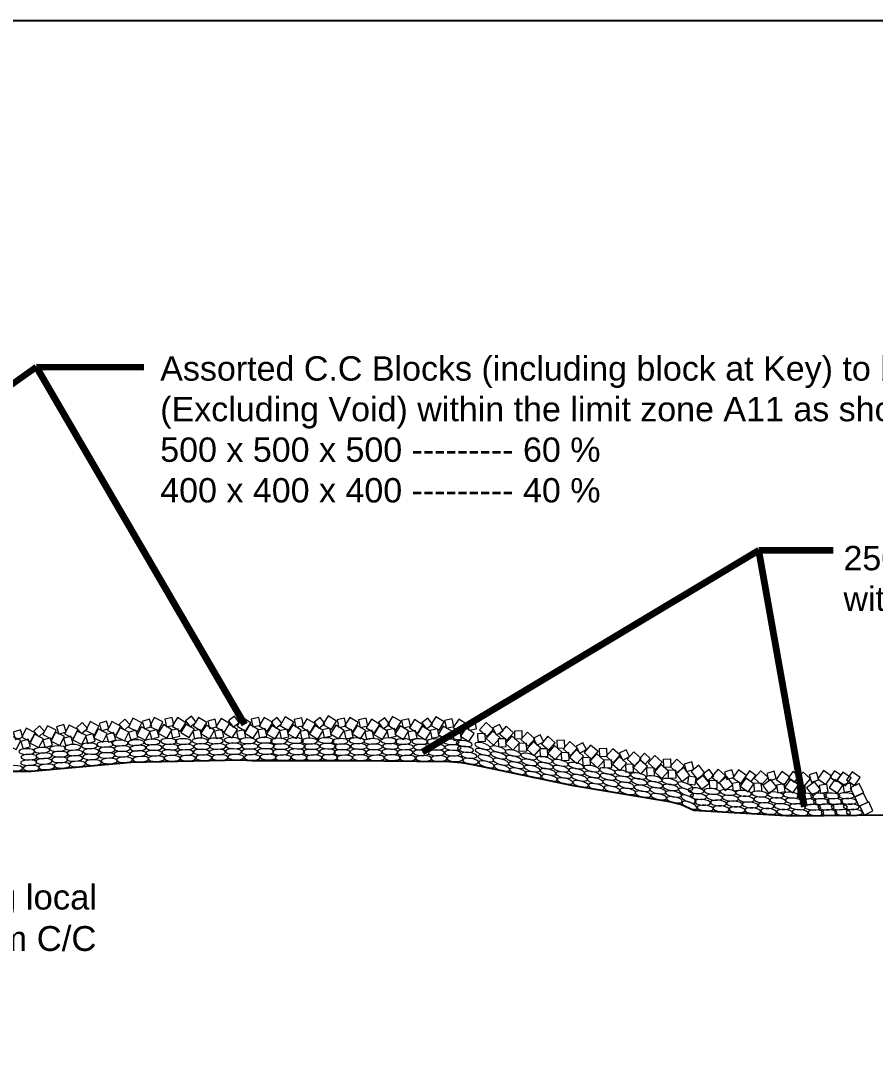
# Model space of a CAD drawing. Header units: inches. Extents: x -885 to 26362, y -28010 to 990.
# Drawn here: x 4346.35 to 4385.19, y -12317.87 to -12271.01 of the extents above; entities that cross this region are included whole.
import ezdxf

# ---------------------------------------------------------------- set-up
doc = ezdxf.new("R2010")
doc.units = ezdxf.units.IN
doc.header["$MEASUREMENT"] = 0
doc.linetypes.add('HIDDEN', pattern=[9.525, 6.35, -3.175])
doc.layers.add('GL', color=3, linetype='HIDDEN')
doc.layers.add('LINE', color=7, linetype='Continuous')
doc.styles.get("Standard").update_dxf_attribs({"font": 'arial.ttf'})
doc.dimstyles.get("Standard").update_dxf_attribs({"dimtxt": 0.18, "dimasz": 0.18, "dimexe": 0.18, "dimexo": 0.0625, "dimgap": 0.09, "dimtad": 0, "dimtih": 1, "dimtoh": 1, "dimdec": 4, "dimzin": 0, "dimdsep": 46, "dimtxsty": 'Standard', "dimcen": 0.09, "dimadec": 0, "dimazin": 0, "dimtfac": 1, "dimtdec": 4, "dimtofl": 0, "dimtmove": 0, "dimatfit": 3, "dimfxl": 1, "dimtolj": 1, "dimtzin": 0, "dimarcsym": 0})

msp = doc.modelspace()

# ---------------------------------------------------------------- linework, layer by layer
at = {"layer": 'GL'}
msp.add_lwpolyline([(4306.109166, -12298.169702), (4311.107866, -12299.371002), (4316.107466, -12300.342502), (4316.899466, -12300.795202), (4321.500066, -12301.415502), (4326.320166, -12306.127702), (4331.326966, -12306.217702), (4336.332966, -12305.976602), (4341.339766, -12305.515602), (4345.870766, -12305.098402), (4346.823066, -12305.100702), (4351.352566, -12304.685802), (4356.358566, -12304.591402), (4356.861266, -12304.609502), (4361.365266, -12304.621802), (4365.845766, -12304.656402), (4366.371266, -12304.699502), (4366.899566, -12304.801302), (4371.378166, -12305.742702), (4375.833366, -12306.477302), (4376.384066, -12306.609102), (4376.937766, -12306.878302), (4381.390966, -12307.120902), (4385.820866, -12307.085302)], dxfattribs=at)
at = {"layer": 'LINE', "color": 7, "lineweight": -2, "ltscale": 0.5}
msp.add_lwpolyline([(4267.636926, -12396.746483), (4267.636926, -12271.010423), (4445.445495, -12271.010423), (4445.445495, -12396.746483), (4267.636926, -12396.746483)], close=True, dxfattribs=at)
at = {"layer": 'LINE', "color": 0, "linetype": 'ByBlock', "lineweight": 18, "ltscale": 0.5}
for points in [[(4349.380618, -12303.156301), (4349.146266, -12302.896341), (4348.886306, -12303.130694), (4349.120659, -12303.390653), (4349.380618, -12303.156301)], [(4349.508553, -12302.850419), (4349.305674, -12303.252091), (4349.707346, -12303.45497), (4349.910225, -12303.053298), (4349.508553, -12302.850419)], [(4350.357409, -12303.162457), (4350.253505, -12302.828235), (4349.919283, -12302.932139), (4350.023187, -12303.266361), (4350.357409, -12303.162457)], [(4350.493414, -12302.851209), (4350.290536, -12303.25288), (4350.692207, -12303.455759), (4350.895086, -12303.054087), (4350.493414, -12302.851209)], [(4351.325995, -12303.000884), (4351.091642, -12302.740925), (4350.831683, -12302.975277), (4351.066035, -12303.235237), (4351.325995, -12303.000884)], [(4351.45393, -12302.695003), (4351.251051, -12303.096675), (4351.652723, -12303.299554), (4351.855602, -12302.897882), (4351.45393, -12302.695003)], [(4352.308681, -12303.071546), (4352.204777, -12302.737324), (4351.870555, -12302.841228), (4351.974459, -12303.17545), (4352.308681, -12303.071546)], [(4352.416266, -12302.662694), (4352.213387, -12303.064365), (4352.615059, -12303.267244), (4352.817938, -12302.865572), (4352.416266, -12302.662694)], [(4353.316901, -12303.006795), (4353.240846, -12302.665159), (4352.89921, -12302.741214), (4352.975265, -12303.08285), (4353.316901, -12303.006795)], [(4353.47046, -12302.667625), (4353.235223, -12303.051244), (4353.618842, -12303.286481), (4353.854079, -12302.902862), (4353.47046, -12302.667625)], [(4354.326007, -12302.873133), (4354.113836, -12302.594774), (4353.835478, -12302.806945), (4354.047649, -12303.085304), (4354.326007, -12302.873133)], [(4354.427722, -12302.657334), (4354.192485, -12303.040953), (4354.576104, -12303.27619), (4354.811341, -12302.892571), (4354.427722, -12302.657334)], [(4355.272215, -12303.086702), (4355.19616, -12302.745065), (4354.854523, -12302.82112), (4354.930578, -12303.162757), (4355.272215, -12303.086702)], [(4355.45861, -12302.701854), (4355.223373, -12303.085473), (4355.606992, -12303.32071), (4355.842229, -12302.937091), (4355.45861, -12302.701854)], [(4356.28075, -12302.886701), (4356.068579, -12302.608342), (4355.79022, -12302.820513), (4356.002391, -12303.098872), (4356.28075, -12302.886701)], [(4356.422439, -12302.665879), (4356.187202, -12303.049498), (4356.570821, -12303.284735), (4356.806058, -12302.901116), (4356.422439, -12302.665879)], [(4357.249026, -12303.006016), (4357.172971, -12302.66438), (4356.831335, -12302.740435), (4356.90739, -12303.082071), (4357.249026, -12303.006016)], [(4357.420637, -12302.659288), (4357.1854, -12303.042907), (4357.569019, -12303.278144), (4357.804256, -12302.894525), (4357.420637, -12302.659288)], [(4358.223993, -12302.933221), (4358.011823, -12302.654862), (4357.733464, -12302.867033), (4357.945635, -12303.145392), (4358.223993, -12302.933221)], [(4358.37666, -12302.638902), (4358.141423, -12303.022521), (4358.525042, -12303.257758), (4358.760279, -12302.874139), (4358.37666, -12302.638902)], [(4359.196966, -12303.019718), (4359.120911, -12302.678081), (4358.779274, -12302.754136), (4358.855329, -12303.095773), (4359.196966, -12303.019718)], [(4359.358117, -12302.720714), (4359.122881, -12303.104333), (4359.5065, -12303.33957), (4359.741737, -12302.955951), (4359.358117, -12302.720714)], [(4360.175562, -12302.93838), (4359.963391, -12302.660021), (4359.685032, -12302.872192), (4359.897203, -12303.150551), (4360.175562, -12302.93838)], [(4360.323532, -12302.592487), (4360.088295, -12302.976106), (4360.471914, -12303.211343), (4360.707151, -12302.827724), (4360.323532, -12302.592487)], [(4361.144407, -12303.038074), (4361.068352, -12302.696438), (4360.726715, -12302.772493), (4360.80277, -12303.114129), (4361.144407, -12303.038074)], [(4361.305659, -12302.658774), (4361.070422, -12303.042393), (4361.454041, -12303.27763), (4361.689278, -12302.894011), (4361.305659, -12302.658774)], [(4362.125965, -12303.03959), (4362.04991, -12302.697953), (4361.708274, -12302.774008), (4361.784329, -12303.115645), (4362.125965, -12303.03959)], [(4362.287117, -12302.740586), (4362.05188, -12303.124205), (4362.435499, -12303.359442), (4362.670736, -12302.975823), (4362.287117, -12302.740586)], [(4363.104561, -12302.958252), (4362.89239, -12302.679893), (4362.614031, -12302.892064), (4362.826202, -12303.170423), (4363.104561, -12302.958252)], [(4363.252531, -12302.612359), (4363.017294, -12302.995978), (4363.400914, -12303.231215), (4363.63615, -12302.847596), (4363.252531, -12302.612359)], [(4364.073406, -12303.057946), (4363.997351, -12302.71631), (4363.655714, -12302.792365), (4363.731769, -12303.134001), (4364.073406, -12303.057946)], [(4364.250009, -12302.752838), (4364.014772, -12303.136458), (4364.398391, -12303.371694), (4364.633628, -12302.988075), (4364.250009, -12302.752838)], [(4365.067453, -12302.970504), (4364.855282, -12302.692145), (4364.576923, -12302.904316), (4364.789094, -12303.182675), (4365.067453, -12302.970504)], [(4365.215423, -12302.624611), (4364.980186, -12303.00823), (4365.363805, -12303.243467), (4365.599042, -12302.859848), (4365.215423, -12302.624611)], [(4366.036298, -12303.070199), (4365.960243, -12302.728562), (4365.618606, -12302.804617), (4365.694661, -12303.146254), (4366.036298, -12303.070199)], [(4366.262305, -12302.736305), (4366.011619, -12303.110012), (4366.385325, -12303.360698), (4366.636011, -12302.986991), (4366.262305, -12302.736305)], [(4367.067336, -12303.173017), (4367.005277, -12302.828563), (4366.660823, -12302.890622), (4366.722882, -12303.235076), (4367.067336, -12303.173017)], [(4367.508346, -12302.891975), (4367.207835, -12303.226927), (4367.542787, -12303.527438), (4367.843298, -12303.192487), (4367.508346, -12302.891975)], [(4346.451473, -12303.552107), (4346.347569, -12303.217886), (4346.013348, -12303.32179), (4346.117252, -12303.656011), (4346.451473, -12303.552107)], [(4346.605574, -12303.153229), (4346.402696, -12303.554901), (4346.804367, -12303.75778), (4347.007246, -12303.356108), (4346.605574, -12303.153229)], [(4347.438155, -12303.302905), (4347.203802, -12303.042945), (4346.943843, -12303.277298), (4347.178195, -12303.537257), (4347.438155, -12303.302905)], [(4347.563176, -12303.038081), (4347.360298, -12303.439753), (4347.761969, -12303.642631), (4347.964848, -12303.240959), (4347.563176, -12303.038081)], [(4347.936653, -12303.32806), (4347.733774, -12303.729732), (4348.135446, -12303.932611), (4348.338325, -12303.530939), (4347.936653, -12303.32806)], [(4348.414945, -12303.309061), (4348.311041, -12302.97484), (4347.97682, -12303.078744), (4348.080724, -12303.412965), (4348.414945, -12303.309061)], [(4348.548038, -12303.006625), (4348.345159, -12303.408297), (4348.746831, -12303.611175), (4348.949709, -12303.209504), (4348.548038, -12303.006625)], [(4348.925575, -12303.279827), (4348.722696, -12303.681499), (4349.124368, -12303.884377), (4349.327247, -12303.482706), (4348.925575, -12303.279827)], [(4349.739479, -12303.731787), (4349.635575, -12303.397566), (4349.301354, -12303.50147), (4349.405258, -12303.835691), (4349.739479, -12303.731787)], [(4349.879116, -12303.181456), (4349.676237, -12303.583128), (4350.077909, -12303.786006), (4350.280788, -12303.384335), (4349.879116, -12303.181456)], [(4350.680776, -12303.683371), (4350.576872, -12303.349149), (4350.242651, -12303.453053), (4350.346555, -12303.787275), (4350.680776, -12303.683371)], [(4350.870952, -12303.124411), (4350.668073, -12303.526082), (4351.069745, -12303.728961), (4351.272623, -12303.327289), (4350.870952, -12303.124411)], [(4351.684856, -12303.576371), (4351.580952, -12303.242149), (4351.24673, -12303.346053), (4351.350635, -12303.680275), (4351.684856, -12303.576371)], [(4351.830388, -12303.090545), (4351.62751, -12303.492217), (4352.029181, -12303.695095), (4352.23206, -12303.293424), (4351.830388, -12303.090545)], [(4352.647192, -12303.544061), (4352.543288, -12303.20984), (4352.209066, -12303.313744), (4352.312971, -12303.647965), (4352.647192, -12303.544061)], [(4352.838667, -12302.98638), (4352.60343, -12303.369999), (4352.987049, -12303.605236), (4353.222286, -12303.221617), (4352.838667, -12302.98638)], [(4353.588724, -12303.512381), (4353.512669, -12303.170744), (4353.171032, -12303.246799), (4353.247087, -12303.588436), (4353.588724, -12303.512381)], [(4353.862344, -12302.958803), (4353.627107, -12303.342422), (4354.010726, -12303.577659), (4354.245963, -12303.19404), (4353.862344, -12302.958803)], [(4354.585354, -12303.554712), (4354.509299, -12303.213076), (4354.167662, -12303.289131), (4354.243717, -12303.630767), (4354.585354, -12303.554712)], [(4354.78018, -12303.004738), (4354.544943, -12303.388357), (4354.928562, -12303.623594), (4355.163799, -12303.239975), (4354.78018, -12303.004738)], [(4355.576873, -12303.546609), (4355.500818, -12303.204973), (4355.159182, -12303.281028), (4355.235237, -12303.622664), (4355.576873, -12303.546609)], [(4355.817086, -12302.972372), (4355.581849, -12303.355991), (4355.965468, -12303.591228), (4356.200705, -12303.207609), (4355.817086, -12302.972372)], [(4356.580071, -12303.563257), (4356.504016, -12303.22162), (4356.162379, -12303.297675), (4356.238434, -12303.639312), (4356.580071, -12303.563257)], [(4356.770792, -12302.985601), (4356.535555, -12303.369221), (4356.919174, -12303.604457), (4357.154411, -12303.220838), (4356.770792, -12302.985601)], [(4357.538901, -12303.504044), (4357.462845, -12303.162407), (4357.121209, -12303.238462), (4357.197264, -12303.580099), (4357.538901, -12303.504044)], [(4357.76033, -12303.018891), (4357.525093, -12303.402511), (4357.908712, -12303.637747), (4358.143949, -12303.254128), (4357.76033, -12303.018891)], [(4358.534292, -12303.53628), (4358.458237, -12303.194643), (4358.1166, -12303.270699), (4358.192655, -12303.612335), (4358.534292, -12303.53628)], [(4358.718732, -12302.999303), (4358.483495, -12303.382922), (4358.867114, -12303.618159), (4359.102351, -12303.23454), (4358.718732, -12302.999303)], [(4359.476381, -12303.56547), (4359.400326, -12303.223833), (4359.058689, -12303.299888), (4359.134744, -12303.641525), (4359.476381, -12303.56547)], [(4359.711898, -12303.02405), (4359.476661, -12303.407669), (4359.86028, -12303.642906), (4360.095517, -12303.259287), (4359.711898, -12303.02405)], [(4360.481164, -12303.489865), (4360.405109, -12303.148228), (4360.063473, -12303.224283), (4360.139528, -12303.56592), (4360.481164, -12303.489865)], [(4360.666173, -12303.017659), (4360.430936, -12303.401278), (4360.814555, -12303.636515), (4361.049792, -12303.252896), (4360.666173, -12303.017659)], [(4361.463291, -12303.556152), (4361.387236, -12303.214516), (4361.045599, -12303.290571), (4361.121655, -12303.632207), (4361.463291, -12303.556152)], [(4361.647731, -12303.019175), (4361.412494, -12303.402794), (4361.796113, -12303.638031), (4362.03135, -12303.254412), (4361.647731, -12303.019175)], [(4362.40538, -12303.585342), (4362.329325, -12303.243705), (4361.987689, -12303.31976), (4362.063744, -12303.661397), (4362.40538, -12303.585342)], [(4362.640897, -12303.043923), (4362.405661, -12303.427542), (4362.78928, -12303.662779), (4363.024517, -12303.27916), (4362.640897, -12303.043923)], [(4363.410164, -12303.509737), (4363.334108, -12303.168101), (4362.992472, -12303.244156), (4363.068527, -12303.585792), (4363.410164, -12303.509737)], [(4363.595172, -12303.037531), (4363.359935, -12303.421151), (4363.743554, -12303.656387), (4363.978791, -12303.272768), (4363.595172, -12303.037531)], [(4364.368272, -12303.597594), (4364.292217, -12303.255957), (4363.95058, -12303.332012), (4364.026636, -12303.673649), (4364.368272, -12303.597594)], [(4364.603789, -12303.056175), (4364.368552, -12303.439794), (4364.752171, -12303.675031), (4364.987408, -12303.291412), (4364.603789, -12303.056175)], [(4365.373055, -12303.521989), (4365.297, -12303.180353), (4364.955364, -12303.256408), (4365.031419, -12303.598045), (4365.373055, -12303.521989)], [(4365.558064, -12303.049784), (4365.322827, -12303.433403), (4365.706446, -12303.66864), (4365.941683, -12303.285021), (4365.558064, -12303.049784)], [(4366.383209, -12303.639365), (4366.32115, -12303.294911), (4365.976696, -12303.35697), (4366.038755, -12303.701425), (4366.383209, -12303.639365)], [(4366.590333, -12303.133116), (4366.339647, -12303.506822), (4366.713353, -12303.757508), (4366.964039, -12303.383802), (4366.590333, -12303.133116)], [(4367.472456, -12303.744213), (4367.459206, -12303.394464), (4367.109457, -12303.407714), (4367.122707, -12303.757463), (4367.472456, -12303.744213)], [(4367.800369, -12303.286871), (4367.499857, -12303.621823), (4367.834809, -12303.922335), (4368.135321, -12303.587383), (4367.800369, -12303.286871)], [(4368.27188, -12303.286151), (4368.11334, -12302.974118), (4367.801306, -12303.132658), (4367.959846, -12303.444691), (4368.27188, -12303.286151)], [(4368.415649, -12303.062951), (4368.115137, -12303.397902), (4368.450089, -12303.698414), (4368.750601, -12303.363462), (4368.415649, -12303.062951)], [(4369.148205, -12303.619427), (4369.134955, -12303.269677), (4368.785206, -12303.282927), (4368.798455, -12303.632676), (4369.148205, -12303.619427)], [(4369.381195, -12303.32299), (4369.080683, -12303.657942), (4369.415635, -12303.958454), (4369.716147, -12303.623502), (4369.381195, -12303.32299)], [(4345.954363, -12303.510902), (4345.751484, -12303.912573), (4346.153156, -12304.115452), (4346.356035, -12303.71378), (4345.954363, -12303.510902)], [(4346.792936, -12303.985391), (4346.689032, -12303.65117), (4346.354811, -12303.755074), (4346.458715, -12304.089295), (4346.792936, -12303.985391)], [(4346.983112, -12303.426431), (4346.780233, -12303.828103), (4347.181905, -12304.030982), (4347.384783, -12303.62931), (4346.983112, -12303.426431)], [(4347.794102, -12303.919448), (4347.690198, -12303.585227), (4347.355977, -12303.689131), (4347.459881, -12304.023352), (4347.794102, -12303.919448)], [(4348.735399, -12303.838787), (4348.631495, -12303.504566), (4348.297274, -12303.60847), (4348.401178, -12303.942691), (4348.735399, -12303.838787)], [(4368.409, -12303.974044), (4368.39575, -12303.624295), (4368.046001, -12303.637545), (4368.059251, -12303.987294), (4368.409, -12303.974044)], [(4368.681477, -12303.513172), (4368.380965, -12303.848124), (4368.715917, -12304.148635), (4369.016429, -12303.813683), (4368.681477, -12303.513172)], [(4369.345304, -12304.175228), (4369.332054, -12303.825479), (4368.982305, -12303.838729), (4368.995555, -12304.188478), (4369.345304, -12304.175228)], [(4369.648674, -12303.761979), (4369.348162, -12304.096931), (4369.683114, -12304.397442), (4369.983626, -12304.062491), (4369.648674, -12303.761979)], [(4370.120185, -12303.761259), (4369.961645, -12303.449225), (4369.649611, -12303.607765), (4369.808151, -12303.919799), (4370.120185, -12303.761259)], [(4370.312918, -12303.516633), (4370.012407, -12303.851585), (4370.347358, -12304.152097), (4370.64787, -12303.817145), (4370.312918, -12303.516633)], [(4371.07611, -12304.046302), (4371.06286, -12303.696553), (4370.713111, -12303.709803), (4370.726361, -12304.059552), (4371.07611, -12304.046302)], [(4371.3091, -12303.749866), (4371.008588, -12304.084817), (4371.34354, -12304.385329), (4371.644052, -12304.050377), (4371.3091, -12303.749866)], [(4372.059461, -12304.121811), (4371.900921, -12303.809777), (4371.588887, -12303.968317), (4371.747427, -12304.280351), (4372.059461, -12304.121811)], [(4370.306269, -12304.427727), (4370.29302, -12304.077978), (4369.943271, -12304.091227), (4369.95652, -12304.440977), (4370.306269, -12304.427727)], [(4370.609382, -12303.940047), (4370.30887, -12304.274999), (4370.643822, -12304.575511), (4370.944334, -12304.240559), (4370.609382, -12303.940047)], [(4371.273209, -12304.602104), (4371.25996, -12304.252355), (4370.91021, -12304.265605), (4370.92346, -12304.615354), (4371.273209, -12304.602104)], [(4371.58795, -12304.122531), (4371.287438, -12304.457483), (4371.62239, -12304.757994), (4371.922902, -12304.423042), (4371.58795, -12304.122531)], [(4372.252547, -12303.912234), (4371.952035, -12304.247186), (4372.286987, -12304.547698), (4372.587499, -12304.212746), (4372.252547, -12303.912234)], [(4372.536636, -12304.317462), (4372.236125, -12304.652414), (4372.571076, -12304.952925), (4372.871588, -12304.617973), (4372.536636, -12304.317462)], [(4373.003364, -12304.423717), (4372.990114, -12304.073968), (4372.640365, -12304.087217), (4372.653615, -12304.436966), (4373.003364, -12304.423717)], [(4373.256054, -12304.078755), (4372.955543, -12304.413707), (4373.290495, -12304.714218), (4373.591006, -12304.379267), (4373.256054, -12304.078755)], [(4374.020896, -12304.440155), (4373.862357, -12304.128121), (4373.550323, -12304.286661), (4373.708863, -12304.598695), (4374.020896, -12304.440155)], [(4374.21059, -12304.217043), (4373.910078, -12304.551995), (4374.24503, -12304.852507), (4374.545541, -12304.517555), (4374.21059, -12304.217043)], [(4374.724759, -12304.783752), (4374.962587, -12304.526969), (4374.705803, -12304.289141), (4374.467975, -12304.545924), (4374.724759, -12304.783752)], [(4372.245898, -12304.823328), (4372.232649, -12304.473579), (4371.882899, -12304.486828), (4371.896149, -12304.836578), (4372.245898, -12304.823328)], [(4373.220164, -12304.930993), (4373.206914, -12304.581244), (4372.857165, -12304.594494), (4372.870415, -12304.944243), (4373.220164, -12304.930993)], [(4373.549385, -12304.440875), (4373.248874, -12304.775827), (4373.583826, -12305.076338), (4373.884337, -12304.741386), (4373.549385, -12304.440875)], [(4374.203941, -12305.128137), (4374.190691, -12304.778388), (4373.840942, -12304.791638), (4373.854192, -12305.141387), (4374.203941, -12305.128137)], [(4374.495629, -12304.594303), (4374.195118, -12304.929255), (4374.530069, -12305.229767), (4374.830581, -12304.894815), (4374.495629, -12304.594303)], [(4375.163963, -12304.391037), (4374.863451, -12304.725989), (4375.198403, -12305.0265), (4375.498915, -12304.691549), (4375.163963, -12304.391037)], [(4375.448052, -12304.796264), (4375.14754, -12305.131216), (4375.482492, -12305.431728), (4375.783004, -12305.096776), (4375.448052, -12304.796264)], [(4375.914779, -12304.902519), (4375.90153, -12304.55277), (4375.55178, -12304.56602), (4375.56503, -12304.915769), (4375.914779, -12304.902519)], [(4376.16747, -12304.557558), (4375.866958, -12304.892509), (4376.20191, -12305.193021), (4376.502422, -12304.858069), (4376.16747, -12304.557558)], [(4376.944903, -12305.018241), (4376.843747, -12304.683177), (4376.508684, -12304.784333), (4376.609839, -12305.119396), (4376.944903, -12305.018241)], [(4375.157314, -12305.30213), (4375.144064, -12304.952381), (4374.794315, -12304.965631), (4374.807565, -12305.31538), (4375.157314, -12305.30213)], [(4376.131579, -12305.409796), (4376.11833, -12305.060047), (4375.76858, -12305.073297), (4375.78183, -12305.423046), (4376.131579, -12305.409796)], [(4376.480623, -12304.935975), (4376.125858, -12305.212817), (4376.4027, -12305.567583), (4376.757465, -12305.290741), (4376.480623, -12304.935975)], [(4377.170898, -12304.831993), (4376.816132, -12305.108835), (4377.092974, -12305.4636), (4377.44774, -12305.186758), (4377.170898, -12304.831993)], [(4377.565422, -12305.516085), (4377.844727, -12305.30516), (4377.633802, -12305.025856), (4377.354498, -12305.23678), (4377.565422, -12305.516085)], [(4378.044843, -12305.016156), (4377.744331, -12305.351108), (4378.079283, -12305.65162), (4378.379795, -12305.316668), (4378.044843, -12305.016156)], [(4378.777258, -12305.373022), (4378.676102, -12305.037959), (4378.341039, -12305.139114), (4378.442194, -12305.474178), (4378.777258, -12305.373022)], [(4378.97299, -12305.037515), (4378.715692, -12305.4067), (4379.084877, -12305.663998), (4379.342175, -12305.294813), (4378.97299, -12305.037515)], [(4379.55178, -12305.574761), (4379.756424, -12305.290822), (4379.472485, -12305.086179), (4379.267842, -12305.370117), (4379.55178, -12305.574761)], [(4379.982987, -12305.083212), (4379.682476, -12305.418163), (4380.017428, -12305.718675), (4380.317939, -12305.383723), (4379.982987, -12305.083212)], [(4380.689113, -12305.440078), (4380.587957, -12305.105014), (4380.252894, -12305.20617), (4380.354049, -12305.541233), (4380.689113, -12305.440078)], [(4380.937458, -12305.107844), (4380.680161, -12305.47703), (4381.049346, -12305.734327), (4381.306644, -12305.365142), (4380.937458, -12305.107844)], [(4381.52283, -12305.605663), (4381.727473, -12305.321724), (4381.443535, -12305.117081), (4381.238891, -12305.401019), (4381.52283, -12305.605663)], [(4381.913763, -12305.142511), (4381.613251, -12305.477463), (4381.948203, -12305.777975), (4382.248714, -12305.443023), (4381.913763, -12305.142511)], [(4382.619888, -12305.499377), (4382.518732, -12305.164314), (4382.183669, -12305.265469), (4382.284824, -12305.600533), (4382.619888, -12305.499377)], [(4382.828782, -12305.071857), (4382.571484, -12305.441042), (4382.940669, -12305.69834), (4383.197967, -12305.329155), (4382.828782, -12305.071857)], [(4383.414153, -12305.569676), (4383.618796, -12305.285737), (4383.334858, -12305.081094), (4383.130214, -12305.365032), (4383.414153, -12305.569676)], [(4383.715933, -12305.138799), (4383.458635, -12305.507984), (4383.82782, -12305.765282), (4384.085118, -12305.396097), (4383.715933, -12305.138799)], [(4384.137916, -12305.130999), (4383.880618, -12305.500185), (4384.249803, -12305.757483), (4384.507101, -12305.388297), (4384.137916, -12305.130999)], [(4377.004023, -12305.727698), (4377.052527, -12305.381075), (4376.705904, -12305.332571), (4376.6574, -12305.679194), (4377.004023, -12305.727698)], [(4377.373207, -12305.289271), (4377.018442, -12305.566113), (4377.295284, -12305.920878), (4377.650049, -12305.644036), (4377.373207, -12305.289271)], [(4378.008952, -12305.868395), (4377.995702, -12305.518645), (4377.645953, -12305.531895), (4377.659203, -12305.881644), (4378.008952, -12305.868395)], [(4378.444256, -12305.346978), (4378.089491, -12305.62382), (4378.366333, -12305.978585), (4378.721098, -12305.701743), (4378.444256, -12305.346978)], [(4379.077801, -12305.942584), (4379.021883, -12305.59708), (4378.676379, -12305.652998), (4378.732297, -12305.998502), (4379.077801, -12305.942584)], [(4379.301204, -12305.414752), (4379.043906, -12305.783937), (4379.413092, -12306.041235), (4379.670389, -12305.67205), (4379.301204, -12305.414752)], [(4380.026035, -12305.997873), (4380.012785, -12305.648124), (4379.663036, -12305.661374), (4379.676286, -12306.011123), (4380.026035, -12305.997873)], [(4380.435049, -12305.476456), (4380.080283, -12305.753298), (4380.357125, -12306.108064), (4380.711891, -12305.831222), (4380.435049, -12305.476456)], [(4381.098174, -12306.026056), (4381.042256, -12305.680552), (4380.696752, -12305.73647), (4380.75267, -12306.081974), (4381.098174, -12306.026056)], [(4381.328158, -12305.458796), (4381.07086, -12305.827982), (4381.440046, -12306.08528), (4381.697343, -12305.716094), (4381.328158, -12305.458796)], [(4382.01268, -12306.106453), (4381.99943, -12305.756704), (4381.649681, -12305.769954), (4381.662931, -12306.119703), (4382.01268, -12306.106453)], [(4382.421694, -12305.585036), (4382.066929, -12305.861879), (4382.343771, -12306.216644), (4382.698536, -12305.939802), (4382.421694, -12305.585036)], [(4383.045368, -12306.039349), (4382.989449, -12305.693845), (4382.643945, -12305.749763), (4382.699863, -12306.095268), (4383.045368, -12306.039349)], [(4383.351031, -12305.471977), (4383.093733, -12305.841162), (4383.462919, -12306.09846), (4383.720217, -12305.729275), (4383.351031, -12305.471977)], [(4384.117735, -12306.00024), (4384.061817, -12305.654736), (4383.716313, -12305.710654), (4383.772231, -12306.056158), (4384.117735, -12306.00024)], [(4384.454608, -12305.659611), (4384.047617, -12305.851597), (4384.239603, -12306.258587), (4384.646594, -12306.066601), (4384.454608, -12305.659611)], [(4384.659409, -12306.093768), (4384.252418, -12306.285754), (4384.444404, -12306.692745), (4384.851395, -12306.500758), (4384.659409, -12306.093768)], [(4384.88978, -12306.495535), (4384.482789, -12306.687521), (4384.674775, -12307.094512), (4385.081766, -12306.902526), (4384.88978, -12306.495535)]]:
    msp.add_lwpolyline(points, dxfattribs=at)
at = {"layer": 'LINE', "color": 7, "lineweight": 9, "ltscale": 0.5, "extrusion": (0, 0, -1)}
for centre, major_axis in [((4348.71205, -12304.018888), (0.367638, 0.015556)), ((4349.46725, -12303.94937), (0.36796, -0.002199)), ((4350.183081, -12303.880103), (0.367958, 0.002541)), ((4350.865138, -12303.823402), (0.367958, 0.002541)), ((4351.588058, -12303.801094), (0.367638, 0.015556)), ((4352.313853, -12303.775782), (0.367958, 0.002541)), ((4353.073721, -12303.748245), (0.367812, -0.010688)), ((4353.157325, -12304.005826), (0.367812, -0.010688)), ((4353.745945, -12303.752545), (0.367958, 0.002541)), ((4353.847696, -12304.003512), (0.367958, 0.002541)), ((4354.505812, -12303.725008), (0.367812, -0.010688)), ((4354.589416, -12303.982589), (0.367812, -0.010688)), ((4355.205937, -12303.72466), (0.367958, 0.002541)), ((4355.307688, -12303.975628), (0.367958, 0.002541)), ((4355.965805, -12303.697123), (0.367812, -0.010688)), ((4356.049409, -12303.954705), (0.367812, -0.010688)), ((4356.667849, -12303.719938), (0.367958, 0.002541)), ((4356.7696, -12303.970905), (0.367958, 0.002541)), ((4357.427716, -12303.692401), (0.367812, -0.010688)), ((4357.51132, -12303.949982), (0.367812, -0.010688)), ((4358.076701, -12303.73388), (0.367958, 0.002541)), ((4358.178452, -12303.984847), (0.367958, 0.002541)), ((4358.836569, -12303.706343), (0.367812, -0.010688)), ((4358.920173, -12303.963924), (0.367812, -0.010688)), ((4359.47294, -12303.733955), (0.367958, 0.002541)), ((4359.574691, -12303.984922), (0.367958, 0.002541)), ((4360.232807, -12303.706418), (0.367812, -0.010688)), ((4360.316411, -12303.964), (0.367812, -0.010688)), ((4360.867842, -12303.74325), (0.367958, 0.002541)), ((4360.969592, -12303.994217), (0.367958, 0.002541)), ((4361.627709, -12303.715713), (0.367812, -0.010688)), ((4361.711313, -12303.973294), (0.367812, -0.010688)), ((4362.316009, -12303.743024), (0.367958, 0.002541)), ((4362.417759, -12303.993991), (0.367958, 0.002541)), ((4363.075876, -12303.715487), (0.367812, -0.010688)), ((4363.15948, -12303.973068), (0.367812, -0.010688)), ((4363.73415, -12303.752318), (0.367958, 0.002541)), ((4363.835901, -12304.003286), (0.367958, 0.002541)), ((4364.494017, -12303.752666), (0.367812, -0.010688)), ((4364.577621, -12304.010247), (0.367812, -0.010688)), ((4365.156952, -12303.766261), (0.367958, 0.002541)), ((4365.91682, -12303.766608), (0.367812, -0.010688)), ((4366.511292, -12303.846806), (0.364508, -0.050336)), ((4367.346971, -12303.957276), (0.353878, -0.100846)), ((4346.631657, -12304.209001), (0.367958, 0.002541)), ((4346.733408, -12304.459968), (0.367958, 0.002541)), ((4347.308956, -12304.149393), (0.367638, 0.015556)), ((4347.410706, -12304.40036), (0.367638, 0.015556)), ((4348.034751, -12304.078496), (0.367958, 0.002541)), ((4348.136502, -12304.329464), (0.367958, 0.002541)), ((4348.8138, -12304.269856), (0.367638, 0.015556)), ((4349.538119, -12304.454077), (0.36796, -0.002199)), ((4349.556098, -12304.201424), (0.36796, -0.002199)), ((4350.260446, -12304.383856), (0.367958, 0.002541)), ((4350.275169, -12304.130992), (0.367958, 0.002541)), ((4350.952165, -12304.327233), (0.367958, 0.002541)), ((4350.966889, -12304.07437), (0.367958, 0.002541)), ((4351.68404, -12304.305288), (0.367638, 0.015556)), ((4351.689809, -12304.052062), (0.367638, 0.015556)), ((4352.40088, -12304.279613), (0.367958, 0.002541)), ((4352.415604, -12304.026749), (0.367958, 0.002541)), ((4353.133521, -12304.257997), (0.367812, -0.010688)), ((4353.832972, -12304.256376), (0.367958, 0.002541)), ((4354.565613, -12304.23476), (0.367812, -0.010688)), ((4355.292964, -12304.228491), (0.367958, 0.002541)), ((4356.025605, -12304.206876), (0.367812, -0.010688)), ((4356.131687, -12304.464161), (0.367812, -0.010688)), ((4356.754876, -12304.223768), (0.367958, 0.002541)), ((4356.870138, -12304.477075), (0.367958, 0.002541)), ((4357.487517, -12304.202153), (0.367812, -0.010688)), ((4357.593599, -12304.459439), (0.367812, -0.010688)), ((4358.163728, -12304.237711), (0.367958, 0.002541)), ((4358.896369, -12304.216095), (0.367812, -0.010688)), ((4359.002451, -12304.473381), (0.367812, -0.010688)), ((4359.559967, -12304.237786), (0.367958, 0.002541)), ((4360.292608, -12304.21617), (0.367812, -0.010688)), ((4360.39869, -12304.473456), (0.367812, -0.010688)), ((4360.954869, -12304.247081), (0.367958, 0.002541)), ((4361.68751, -12304.225465), (0.367812, -0.010688)), ((4361.793592, -12304.482751), (0.367812, -0.010688)), ((4362.403036, -12304.246854), (0.367958, 0.002541)), ((4363.135677, -12304.225239), (0.367812, -0.010688)), ((4363.241759, -12304.482525), (0.367812, -0.010688)), ((4363.821177, -12304.256149), (0.367958, 0.002541)), ((4364.553818, -12304.262418), (0.367812, -0.010688)), ((4365.24398, -12304.270091), (0.367958, 0.002541)), ((4365.258703, -12304.017228), (0.367958, 0.002541)), ((4365.976621, -12304.27636), (0.367812, -0.010688)), ((4366.000424, -12304.024189), (0.367812, -0.010688)), ((4366.566389, -12304.10832), (0.364508, -0.050336)), ((4366.720982, -12304.379414), (0.364508, -0.050336)), ((4367.364933, -12304.223927), (0.353878, -0.100846)), ((4367.480071, -12304.513985), (0.353878, -0.100846)), ((4368.049751, -12304.113527), (0.353878, -0.100846)), ((4368.067713, -12304.380178), (0.353878, -0.100846)), ((4368.720054, -12304.275587), (0.35801, -0.085021)), ((4369.437441, -12304.434285), (0.35801, -0.085021)), ((4346.718684, -12304.712832), (0.367958, 0.002541)), ((4347.404937, -12304.653586), (0.367638, 0.015556)), ((4347.529088, -12304.902656), (0.367638, 0.015556)), ((4348.121778, -12304.582327), (0.367958, 0.002541)), ((4348.23704, -12304.835633), (0.367958, 0.002541)), ((4348.808031, -12304.523082), (0.367638, 0.015556)), ((4348.932182, -12304.772152), (0.367638, 0.015556)), ((4349.650108, -12304.708847), (0.36796, -0.002199)), ((4350.375708, -12304.637162), (0.367958, 0.002541)), ((4351.067427, -12304.58054), (0.367958, 0.002541)), ((4351.80819, -12304.554358), (0.367638, 0.015556)), ((4352.516142, -12304.532919), (0.367958, 0.002541)), ((4353.239604, -12304.515283), (0.367812, -0.010688)), ((4353.948234, -12304.509682), (0.367958, 0.002541)), ((4354.671695, -12304.492046), (0.367812, -0.010688)), ((4355.408226, -12304.481797), (0.367958, 0.002541)), ((4358.27899, -12304.491017), (0.367958, 0.002541)), ((4359.675229, -12304.491092), (0.367958, 0.002541)), ((4361.070131, -12304.500387), (0.367958, 0.002541)), ((4362.518298, -12304.500161), (0.367958, 0.002541)), ((4363.936439, -12304.509456), (0.367958, 0.002541)), ((4364.6599, -12304.519704), (0.367812, -0.010688)), ((4365.359242, -12304.523398), (0.367958, 0.002541)), ((4366.082703, -12304.533646), (0.367812, -0.010688)), ((4366.798665, -12304.646649), (0.364508, -0.050336)), ((4367.519597, -12304.789462), (0.353878, -0.100846)), ((4368.182851, -12304.670236), (0.353878, -0.100846)), ((4368.222377, -12304.945713), (0.353878, -0.100846)), ((4368.749847, -12304.541177), (0.35801, -0.085021)), ((4368.877761, -12304.825833), (0.35801, -0.085021)), ((4369.467234, -12304.699875), (0.35801, -0.085021)), ((4369.595148, -12304.98453), (0.35801, -0.085021)), ((4370.161182, -12304.581782), (0.35801, -0.085021)), ((4370.190975, -12304.847371), (0.35801, -0.085021)), ((4370.874127, -12304.723761), (0.35801, -0.085021)), ((4370.90392, -12304.98935), (0.35801, -0.085021)), ((4371.587136, -12304.851641), (0.35801, -0.085021)), ((4372.301271, -12304.983405), (0.35801, -0.085021)), ((4346.080016, -12304.968893), (0.367958, 0.002541)), ((4346.833946, -12304.966138), (0.367958, 0.002541)), ((4368.929489, -12305.09928), (0.35801, -0.085021)), ((4369.646876, -12305.257978), (0.35801, -0.085021)), ((4370.318888, -12305.132027), (0.35801, -0.085021)), ((4370.370616, -12305.405474), (0.35801, -0.085021)), ((4371.031834, -12305.274006), (0.35801, -0.085021)), ((4371.616929, -12305.117231), (0.35801, -0.085021)), ((4371.744843, -12305.401886), (0.35801, -0.085021)), ((4372.331064, -12305.248995), (0.35801, -0.085021)), ((4373.009623, -12305.090762), (0.35801, -0.085021)), ((4373.039416, -12305.356352), (0.35801, -0.085021)), ((4373.70361, -12305.199988), (0.36076, -0.072471)), ((4374.424513, -12305.316306), (0.36076, -0.072471)), ((4375.136703, -12305.448983), (0.36076, -0.072471)), ((4371.083562, -12305.547454), (0.35801, -0.085021)), ((4371.796571, -12305.675334), (0.35801, -0.085021)), ((4372.458978, -12305.53365), (0.35801, -0.085021)), ((4372.510706, -12305.807098), (0.35801, -0.085021)), ((4373.16733, -12305.641007), (0.35801, -0.085021)), ((4373.219058, -12305.914455), (0.35801, -0.085021)), ((4373.742658, -12305.464375), (0.36076, -0.072471)), ((4373.880431, -12305.744392), (0.36076, -0.072471)), ((4374.463561, -12305.580693), (0.36076, -0.072471)), ((4374.593495, -12305.879229), (0.36076, -0.072471)), ((4375.17575, -12305.71337), (0.36076, -0.072471)), ((4375.849441, -12305.573165), (0.36076, -0.072471)), ((4375.888488, -12305.837552), (0.36076, -0.072471)), ((4376.561553, -12305.773105), (0.340367, -0.13982)), ((4373.941674, -12306.015867), (0.36076, -0.072471)), ((4374.632542, -12306.143616), (0.36076, -0.072471)), ((4375.309695, -12305.991808), (0.36076, -0.072471)), ((4375.348742, -12306.256195), (0.36076, -0.072471)), ((4376.018423, -12306.136088), (0.36076, -0.072471)), ((4376.591751, -12306.057669), (0.340367, -0.13982)), ((4376.701913, -12306.363545), (0.340367, -0.13982)), ((4377.040415, -12305.985769), (0.365657, -0.041162)), ((4377.147462, -12306.251155), (0.365657, -0.041162)), ((4377.765047, -12306.017395), (0.365657, -0.041162)), ((4377.872094, -12306.282781), (0.365657, -0.041162)), ((4378.493244, -12306.059584), (0.365657, -0.041162)), ((4378.60029, -12306.32497), (0.365657, -0.041162)), ((4379.203308, -12306.104217), (0.365657, -0.041162)), ((4379.310355, -12306.369603), (0.365657, -0.041162)), ((4379.92794, -12306.135843), (0.365657, -0.041162)), ((4380.656137, -12306.178032), (0.365657, -0.041162)), ((4381.361266, -12306.186693), (0.365657, -0.041162)), ((4382.008642, -12306.230475), (0.367747, -0.012721)), ((4382.61208, -12306.223375), (0.367747, -0.012721)), ((4383.220603, -12306.219279), (0.367747, -0.012721)), ((4383.856468, -12306.213244), (0.367747, -0.012721)), ((4376.05747, -12306.400476), (0.36076, -0.072471)), ((4376.746199, -12306.64811), (0.340367, -0.13982)), ((4377.337252, -12306.515116), (0.365657, -0.041162)), ((4377.457846, -12306.776641), (0.365657, -0.041162)), ((4378.061883, -12306.546742), (0.365657, -0.041162)), ((4378.182478, -12306.808267), (0.365657, -0.041162)), ((4378.79008, -12306.588931), (0.365657, -0.041162)), ((4379.500145, -12306.633564), (0.365657, -0.041162)), ((4380.034987, -12306.40123), (0.365657, -0.041162)), ((4380.224777, -12306.665191), (0.365657, -0.041162)), ((4380.763184, -12306.443418), (0.365657, -0.041162)), ((4380.952973, -12306.70738), (0.365657, -0.041162)), ((4381.468312, -12306.452079), (0.365657, -0.041162)), ((4381.658102, -12306.716041), (0.365657, -0.041162)), ((4382.13592, -12306.486775), (0.367747, -0.012721)), ((4382.345582, -12306.735245), (0.367747, -0.012721)), ((4382.739358, -12306.479674), (0.367747, -0.012721)), ((4382.94902, -12306.728144), (0.367747, -0.012721)), ((4383.34788, -12306.475579), (0.367747, -0.012721)), ((4383.557542, -12306.724049), (0.367747, -0.012721)), ((4383.980871, -12306.469544), (0.367747, -0.012721)), ((4384.091865, -12306.718014), (0.367747, -0.012721)), ((4378.910674, -12306.850456), (0.365657, -0.041162)), ((4379.620739, -12306.895089), (0.365657, -0.041162)), ((4380.345371, -12306.926715), (0.365657, -0.041162)), ((4381.073568, -12306.968904), (0.365657, -0.041162)), ((4381.778696, -12306.977565), (0.365657, -0.041162)), ((4382.486067, -12306.986645), (0.367747, -0.012721)), ((4383.089506, -12306.979544), (0.367747, -0.012721)), ((4383.698028, -12306.975449), (0.367747, -0.012721)), ((4384.232351, -12306.969414), (0.367747, -0.012721))]:
    msp.add_ellipse(centre, major_axis=major_axis, ratio=0.34736681, dxfattribs=at)

# ---------------------------------------------------------------- texts
at = {"layer": 'LINE', "color": 0, "linetype": 'ByBlock', "lineweight": -3, "ltscale": 0.5}
for s, insert, char_height, width, attachment_point in [('Assorted C.C Blocks (including block at Key) to be dumped below working Low WL  @ 49.00 m3 / m (Excluding Void) within the limit zone A11 as shown\\P500 x 500 x 500 --------- 60 %\\P400 x 400 x 400 --------- 40 %', (4352.692803, -12286.255946), 1.106199377, 71.40279665, 1), ('250 Kg Sand Filled Geo-bag to be dumped below working Low WL @ 48.00 m³/m \\Pwithin the limit zone A11 as shown \\P ', (4383.741322, -12294.868657), 1.10619938, 60.48306885, 1), ('15-18cm dia & 6.00m long local\\Phard wood bullah @ 0.60m C/C ', (4338.787735, -12310.255447), 1.12832336, 48.90917205, 2)]:
    msp.add_mtext(s, dxfattribs=dict(at, insert=insert, char_height=char_height, width=width, attachment_point=attachment_point))

# ---------------------------------------------------------------- leaders
at = {"layer": 'LINE', "color": 7, "lineweight": 13, "ltscale": 0.5}
for points in [[(4323.574775, -12303.372502), (4347.072769, -12286.741943), (4351.950348, -12286.75304)], [(4356.533437, -12302.97414), (4347.072769, -12286.741943)], [(4364.612084, -12304.221318), (4379.901731, -12295.062202), (4383.268929, -12295.054409)], [(4381.977835, -12306.722524), (4379.901731, -12295.062202)]]:
    msp.add_leader(points, dimstyle='Standard', override={"dimtxt": 0.9, "dimasz": 0.7, "dimclrd": 7, "dimclre": 7, "dimclrt": 7, "dimlwd": 65535, "dimlwe": 65535}, dxfattribs=at)

doc.saveas('drawing.dxf')
